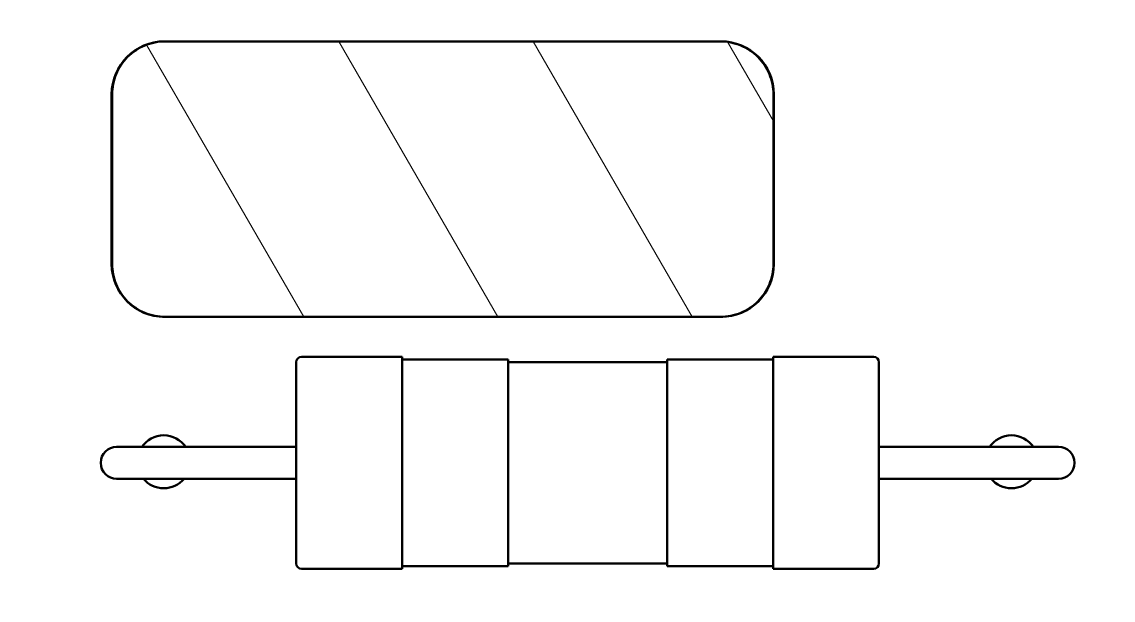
# Model space of a CAD drawing. Header units: millimetres. Extents: x 0 to 841, y 0 to 594.
# Drawn here: x 501.06 to 521.65, y 247.89 to 258.81 of the extents above; entities that cross this region are included whole.
import ezdxf

# ---------------------------------------------------------------- set-up
doc = ezdxf.new("R2010")
doc.units = ezdxf.units.MM
doc.layers.add('Hatch (ISO)', color=7, linetype='Continuous', lineweight=18)
doc.layers.add('Visible (ISO)', color=7, linetype='Continuous', lineweight=50)

msp = doc.modelspace()

# ---------------------------------------------------------------- hatches: boundary and pattern name
at = {"layer": 'Hatch (ISO)'}
h = msp.add_hatch(dxfattribs=at)
h.set_pattern_fill('ANSI31', color=256, scale=25.4, style=0)
h.set_pattern_definition([(45, (0, 0), (-2.245064, 2.245064), [])])
edge = h.paths.add_edge_path()
edge.add_ellipse((416.288, 307.621), major_axis=(-9.758, 2.186), ratio=1, start_angle=270, end_angle=282.6294)
edge.add_line((416.288, 317.621), (382.416, 317.621))
edge.add_ellipse((382.416, 312.621), major_axis=(-5, 0), ratio=1, start_angle=270, end_angle=360)
edge.add_line((377.416, 312.621), (377.416, 210.621))
edge.add_ellipse((382.416, 210.621), major_axis=(0, -5), ratio=1, start_angle=270, end_angle=360)
edge.add_line((382.416, 205.621), (416.288, 205.621))
edge.add_ellipse((416.288, 215.621), major_axis=(10, 0), ratio=1, start_angle=270, end_angle=282.6294)
edge.add_ellipse((445.416, 85.621), major_axis=(120.242, 26.942), ratio=1, start_angle=64.74122, end_angle=90, ccw=False)
edge.add_ellipse((474.544, 215.621), major_axis=(9.758, -2.186), ratio=1, start_angle=270, end_angle=282.6294)
edge.add_line((474.544, 205.621), (558.416, 205.621))
edge.add_ellipse((558.416, 210.621), major_axis=(5, 0), ratio=1, start_angle=270, end_angle=360)
edge.add_line((563.416, 210.621), (563.416, 312.621))
edge.add_ellipse((558.416, 312.621), major_axis=(0, 5), ratio=1, start_angle=270, end_angle=360)
edge.add_line((558.416, 317.621), (474.544, 317.621))
edge.add_ellipse((474.544, 307.621), major_axis=(-10, 0), ratio=1, start_angle=270, end_angle=282.6294)
edge.add_ellipse((445.416, 437.621), major_axis=(-120.242, -26.942), ratio=1, start_angle=64.74122, end_angle=90, ccw=False)
edge = h.paths.add_edge_path(flags=0)
edge.add_line((388.916, 208.621), (388.916, 210.621))
edge.add_ellipse((382.416, 210.621), major_axis=(0, 6.5), ratio=1, start_angle=270, end_angle=363.5049)
edge.add_line((382.019, 217.108), (380.416, 217.108))
edge.add_line((380.416, 217.108), (380.416, 221.814))
edge.add_spline(control_points=[(380.416, 221.814), (380.416, 222.421), (380.5, 223.145), (380.692, 224.324), (380.822, 224.956), (381.036, 226.225), (381.109, 226.863), (381.109, 228.037), (381.036, 228.675), (380.822, 229.944), (380.692, 230.576), (380.5, 231.755), (380.416, 232.479), (380.416, 233.086)], knot_values=[1.346639, 1.346639, 1.346639, 1.346639, 1.528836, 1.528836, 1.705012, 1.705012, 1.881187, 1.881187, 2.057362, 2.057362, 2.233538, 2.233538, 2.415734, 2.415734, 2.415734, 2.415734], degree=3, periodic=0)
edge.add_line((380.416, 233.086), (380.416, 241.621))
edge.add_ellipse((380.416, 244.121), major_axis=(2.5, 0), ratio=1, start_angle=270, end_angle=450)
edge.add_line((380.416, 246.621), (380.416, 276.621))
edge.add_ellipse((380.416, 279.121), major_axis=(2.5, 0), ratio=1, start_angle=270, end_angle=450)
edge.add_line((380.416, 281.621), (380.416, 306.121))
edge.add_line((380.416, 306.121), (382.489, 306.121))
edge.add_ellipse((382.416, 312.621), major_axis=(6.5, 0.073), ratio=1, start_angle=270, end_angle=359.355)
edge.add_line((388.916, 312.621), (388.916, 314.621))
edge.add_line((388.916, 314.621), (416.288, 314.621))
edge.add_ellipse((416.288, 307.621), major_axis=(7, 0), ratio=1, start_angle=77.3706, end_angle=90, ccw=False)
edge.add_ellipse((445.416, 437.621), major_axis=(123.169, -27.598), ratio=1, start_angle=270, end_angle=279.22446)
edge.add_ellipse((445.416, 311.397), major_axis=(-0.223, -7.497), ratio=1, start_angle=270, end_angle=453.4049)
edge.add_ellipse((445.416, 437.621), major_axis=(126.001, 7.497), ratio=1, start_angle=270, end_angle=279.22446)
edge.add_ellipse((474.544, 307.621), major_axis=(6.831, 1.531), ratio=1, start_angle=77.3706, end_angle=90, ccw=False)
edge.add_line((474.544, 314.621), (535.916, 314.621))
edge.add_ellipse((538.416, 314.621), major_axis=(0, -2.5), ratio=1, start_angle=270, end_angle=450)
edge.add_line((540.916, 314.621), (551.918, 314.621))
edge.add_line((551.918, 314.621), (551.918, 312.445))
edge.add_ellipse((558.416, 312.621), major_axis=(0.176, -6.498), ratio=1, start_angle=270, end_angle=359.0971)
edge.add_line((558.489, 306.121), (560.416, 306.121))
edge.add_line((560.416, 306.121), (560.416, 217.108))
edge.add_line((560.416, 217.108), (558.813, 217.108))
edge.add_ellipse((558.416, 210.621), major_axis=(-6.488, 0.397), ratio=1, start_angle=270, end_angle=361.9571)
edge.add_line((551.918, 210.796), (551.918, 208.621))
edge.add_line((551.918, 208.621), (540.916, 208.621))
edge.add_ellipse((538.416, 208.621), major_axis=(0, 2.5), ratio=1, start_angle=270, end_angle=450)
edge.add_line((535.916, 208.621), (474.544, 208.621))
edge.add_ellipse((474.544, 215.621), major_axis=(-7, 0), ratio=1, start_angle=77.3706, end_angle=90, ccw=False)
edge.add_ellipse((445.416, 85.621), major_axis=(-123.169, 27.598), ratio=1, start_angle=270, end_angle=279.22446)
edge.add_ellipse((445.416, 211.844), major_axis=(0.223, 7.497), ratio=1, start_angle=270, end_angle=453.4049)
edge.add_ellipse((445.416, 85.621), major_axis=(-126.001, -7.497), ratio=1, start_angle=270, end_angle=279.22446)
edge.add_ellipse((416.288, 215.621), major_axis=(-6.831, -1.531), ratio=1, start_angle=77.3706, end_angle=90, ccw=False)
edge.add_line((416.288, 208.621), (388.916, 208.621))
edge = h.paths.add_edge_path(flags=0)
edge.add_ellipse((557.666, 211.371), major_axis=(0, 2.172), ratio=1, start_angle=0, end_angle=360)
edge = h.paths.add_edge_path(flags=0)
edge.add_ellipse((557.666, 311.871), major_axis=(0, 2.172), ratio=1, start_angle=0, end_angle=360)
edge = h.paths.add_edge_path(flags=0)
edge.add_ellipse((383.166, 311.871), major_axis=(0, 2.172), ratio=1, start_angle=0, end_angle=360)
edge = h.paths.add_edge_path(flags=0)
edge.add_ellipse((383.166, 211.371), major_axis=(0, 2.172), ratio=1, start_angle=0, end_angle=360)
edge = h.paths.add_edge_path(flags=0)
edge.add_ellipse((445.416, 214.344), major_axis=(0, 2), ratio=1, start_angle=0, end_angle=360)
edge = h.paths.add_edge_path(flags=0)
edge.add_ellipse((445.416, 308.897), major_axis=(0, 2), ratio=1, start_angle=0, end_angle=360)
h = msp.add_hatch(dxfattribs=at)
h.set_pattern_fill('ANSI31', color=256, scale=25.4, angle=75.0002, style=0)
h.set_pattern_definition([(120.0002, (0, 0), (-2.749626, -1.587508), [])])
edge = h.paths.add_edge_path()
edge.add_spline(control_points=[(502.759, 254.238), (502.759, 254.114), (502.788, 253.969), (502.882, 253.741), (502.965, 253.618), (503.139, 253.443), (503.263, 253.361), (503.491, 253.267), (503.637, 253.238), (503.76, 253.238)], knot_values=[0, 0, 0, 0, 0.037021, 0.037021, 0.074068, 0.074068, 0.111122, 0.111122, 0.14822, 0.14822, 0.14822, 0.14822], degree=3, periodic=0)
edge.add_line((503.76, 253.238), (514.24, 253.238))
edge.add_spline(control_points=[(514.24, 253.238), (514.364, 253.238), (514.509, 253.267), (514.738, 253.361), (514.861, 253.443), (515.036, 253.618), (515.118, 253.741), (515.213, 253.969), (515.242, 254.114), (515.242, 254.238)], knot_values=[-0.14822, -0.14822, -0.14822, -0.14822, -0.111122, -0.111122, -0.074068, -0.074068, -0.037021, -0.037021, 0, 0, 0, 0], degree=3, periodic=0)
edge.add_line((515.242, 254.238), (515.242, 257.438))
edge.add_spline(control_points=[(515.242, 257.438), (515.242, 257.561), (515.213, 257.706), (515.118, 257.934), (515.036, 258.057), (514.861, 258.232), (514.738, 258.314), (514.509, 258.409), (514.364, 258.438), (514.24, 258.438)], knot_values=[0, 0, 0, 0, 0.037006, 0.037006, 0.074038, 0.074038, 0.111107, 0.111107, 0.14822, 0.14822, 0.14822, 0.14822], degree=3, periodic=0)
edge.add_line((514.24, 258.438), (503.76, 258.438))
edge.add_spline(control_points=[(503.76, 258.438), (503.637, 258.438), (503.491, 258.409), (503.263, 258.314), (503.139, 258.232), (502.964, 258.057), (502.882, 257.934), (502.788, 257.706), (502.759, 257.561), (502.759, 257.438)], knot_values=[-0.14822, -0.14822, -0.14822, -0.14822, -0.111107, -0.111107, -0.074038, -0.074038, -0.037006, -0.037006, 0, 0, 0, 0], degree=3, periodic=0)
edge.add_line((502.759, 257.438), (502.759, 254.238))

# ---------------------------------------------------------------- linework, layer by layer
at = {"layer": 'Visible (ISO)'}
for p, q in [((503.758, 258.438), (503.75, 258.438)), ((514.24, 258.438), (503.76, 258.438)), ((514.239, 258.438), (514.25, 258.438)), ((502.75, 257.438), (502.75, 254.238)), ((502.759, 257.438), (502.759, 254.238)), ((515.242, 254.238), (515.242, 257.438)), ((515.25, 257.438), (515.25, 254.238)), ((503.754, 253.238), (503.75, 253.238)), ((503.76, 253.238), (514.24, 253.238)), ((514.238, 253.238), (514.25, 253.238)), ((506.234, 252.384), (506.234, 248.584)), ((508.234, 252.484), (506.334, 252.484)), ((508.234, 248.484), (508.234, 252.484)), ((508.234, 252.434), (510.234, 252.434)), ((510.234, 248.534), (510.234, 252.434)), ((513.234, 252.384), (510.234, 252.384)), ((513.234, 252.434), (513.234, 248.534)), ((515.234, 252.434), (513.234, 252.434)), ((515.234, 252.484), (515.234, 248.484)), ((515.234, 252.484), (517.134, 252.484)), ((517.234, 252.384), (517.234, 248.584)), ((506.233, 251.145), (506.233, 251.097)), ((506.233, 251.145), (506.234, 251.145)), ((506.233, 251.097), (506.233, 250.981)), ((506.233, 250.957), (506.233, 250.981)), ((506.233, 250.913), (506.233, 250.957)), ((506.233, 250.957), (506.234, 250.957)), ((506.233, 250.913), (506.233, 250.791)), ((503.844, 250.784), (502.844, 250.784)), ((503.844, 250.784), (506.233, 250.784)), ((506.233, 250.791), (506.233, 250.654)), ((519.624, 250.784), (517.234, 250.784)), ((520.624, 250.784), (519.624, 250.784)), ((506.233, 250.654), (506.233, 250.599)), ((506.233, 250.654), (506.234, 250.654)), ((506.233, 250.499), (506.233, 250.599)), ((506.233, 250.599), (506.234, 250.599)), ((506.233, 250.499), (506.234, 250.499)), ((506.233, 250.382), (506.234, 250.382)), ((506.233, 250.364), (506.233, 250.382)), ((506.233, 250.307), (506.233, 250.364)), ((506.233, 250.364), (506.234, 250.364)), ((506.233, 250.307), (506.234, 250.307)), ((506.233, 250.306), (506.233, 250.307)), ((506.233, 250.306), (506.234, 250.306)), ((506.233, 250.301), (506.234, 250.301)), ((506.233, 250.281), (506.233, 250.301)), ((506.233, 250.229), (506.233, 250.281)), ((502.844, 250.184), (503.844, 250.184)), ((503.844, 250.184), (506.234, 250.184)), ((506.233, 250.229), (506.233, 250.195)), ((506.233, 250.195), (506.234, 250.195)), ((506.233, 250.183), (506.234, 250.183)), ((506.233, 250.183), (506.233, 250.183)), ((506.233, 250.183), (506.234, 250.183)), ((506.233, 250.171), (506.233, 250.183)), ((506.233, 250.166), (506.233, 250.171)), ((506.233, 250.166), (506.234, 250.166)), ((506.233, 250.093), (506.233, 250.166)), ((506.233, 250.09), (506.233, 250.093)), ((506.233, 250.093), (506.234, 250.093)), ((506.233, 250.09), (506.234, 250.09)), ((506.233, 250.085), (506.233, 250.09)), ((506.233, 250.085), (506.234, 250.085)), ((506.233, 250.063), (506.233, 250.085)), ((519.624, 250.184), (517.234, 250.184)), ((519.624, 250.184), (520.624, 250.184)), ((506.233, 250.022), (506.233, 250.063)), ((506.233, 250.063), (506.234, 250.063)), ((506.233, 249.968), (506.233, 250.022)), ((506.233, 249.947), (506.233, 249.968)), ((506.233, 249.947), (506.234, 249.947)), ((506.233, 249.939), (506.233, 249.947)), ((506.233, 249.885), (506.233, 249.939)), ((506.233, 249.939), (506.234, 249.939)), ((506.233, 249.865), (506.233, 249.885)), ((506.233, 249.885), (506.234, 249.885)), ((506.233, 249.811), (506.233, 249.865)), ((506.233, 249.865), (506.234, 249.865)), ((506.233, 249.811), (506.234, 249.811)), ((506.233, 249.79), (506.233, 249.811)), ((506.233, 249.769), (506.233, 249.79)), ((506.233, 249.769), (506.234, 249.769)), ((506.233, 249.707), (506.233, 249.761)), ((506.233, 249.761), (506.234, 249.761)), ((506.233, 249.687), (506.233, 249.707)), ((506.233, 249.707), (506.234, 249.707)), ((506.233, 249.633), (506.233, 249.687)), ((506.233, 249.687), (506.234, 249.687)), ((506.233, 249.633), (506.234, 249.633)), ((508.234, 248.484), (506.334, 248.484)), ((508.234, 248.534), (510.234, 248.534)), ((513.234, 248.584), (510.234, 248.584)), ((515.234, 248.534), (513.234, 248.534)), ((515.234, 248.484), (517.134, 248.484))]:
    msp.add_line(p, q, dxfattribs=at)
for centre, radius, start, end in [((503.75, 257.438), 1, 90, 180), ((514.25, 257.438), 1, 0, 90), ((503.75, 254.238), 1, 180, 270), ((514.25, 254.238), 1, 270, 0), ((506.334, 252.384), 0.1, 90, 180), ((517.134, 252.384), 0.1, 0, 90), ((503.734, 250.504), 0.5, 34.0426, 145.9574), ((519.734, 250.504), 0.5, 34.0426, 145.9574), ((502.844, 250.484), 0.3, 90, 270), ((520.624, 250.484), 0.3, 270, 90), ((503.734, 250.504), 0.5, 219.8061, 320.1939), ((519.734, 250.504), 0.5, 219.806, 320.194), ((506.334, 248.584), 0.1, 180, 270), ((517.134, 248.584), 0.1, 270, 0)]:
    msp.add_arc(centre, radius, start, end, dxfattribs=at)
for points, knots in [([(503.76, 258.438), (503.637, 258.438), (503.491, 258.409), (503.263, 258.314), (503.139, 258.232), (502.964, 258.057), (502.882, 257.934), (502.788, 257.706), (502.759, 257.561), (502.759, 257.438)], [-0.1482197, -0.1482197, -0.1482197, -0.1482197, -0.1111073, -0.1111073, -0.0740379, -0.0740379, -0.037006, -0.037006, 0, 0, 0, 0]), ([(515.242, 257.438), (515.242, 257.561), (515.213, 257.706), (515.118, 257.934), (515.036, 258.057), (514.861, 258.232), (514.738, 258.314), (514.509, 258.409), (514.364, 258.438), (514.24, 258.438)], [0, 0, 0, 0, 0.037006, 0.037006, 0.0740379, 0.0740379, 0.1111073, 0.1111073, 0.1482197, 0.1482197, 0.1482197, 0.1482197]), ([(502.759, 254.238), (502.759, 254.114), (502.788, 253.969), (502.882, 253.741), (502.965, 253.618), (503.139, 253.443), (503.263, 253.361), (503.491, 253.267), (503.637, 253.238), (503.76, 253.238)], [0, 0, 0, 0, 0.0370212, 0.0370212, 0.0740684, 0.0740684, 0.1111225, 0.1111225, 0.1482197, 0.1482197, 0.1482197, 0.1482197]), ([(514.24, 253.238), (514.364, 253.238), (514.509, 253.267), (514.738, 253.361), (514.861, 253.443), (515.036, 253.618), (515.118, 253.741), (515.213, 253.969), (515.242, 254.114), (515.242, 254.238)], [-0.1482197, -0.1482197, -0.1482197, -0.1482197, -0.1111225, -0.1111225, -0.0740684, -0.0740684, -0.0370212, -0.0370212, 0, 0, 0, 0])]:
    msp.add_open_spline(points, degree=3, knots=knots, dxfattribs=at)

doc.saveas('drawing.dxf')
